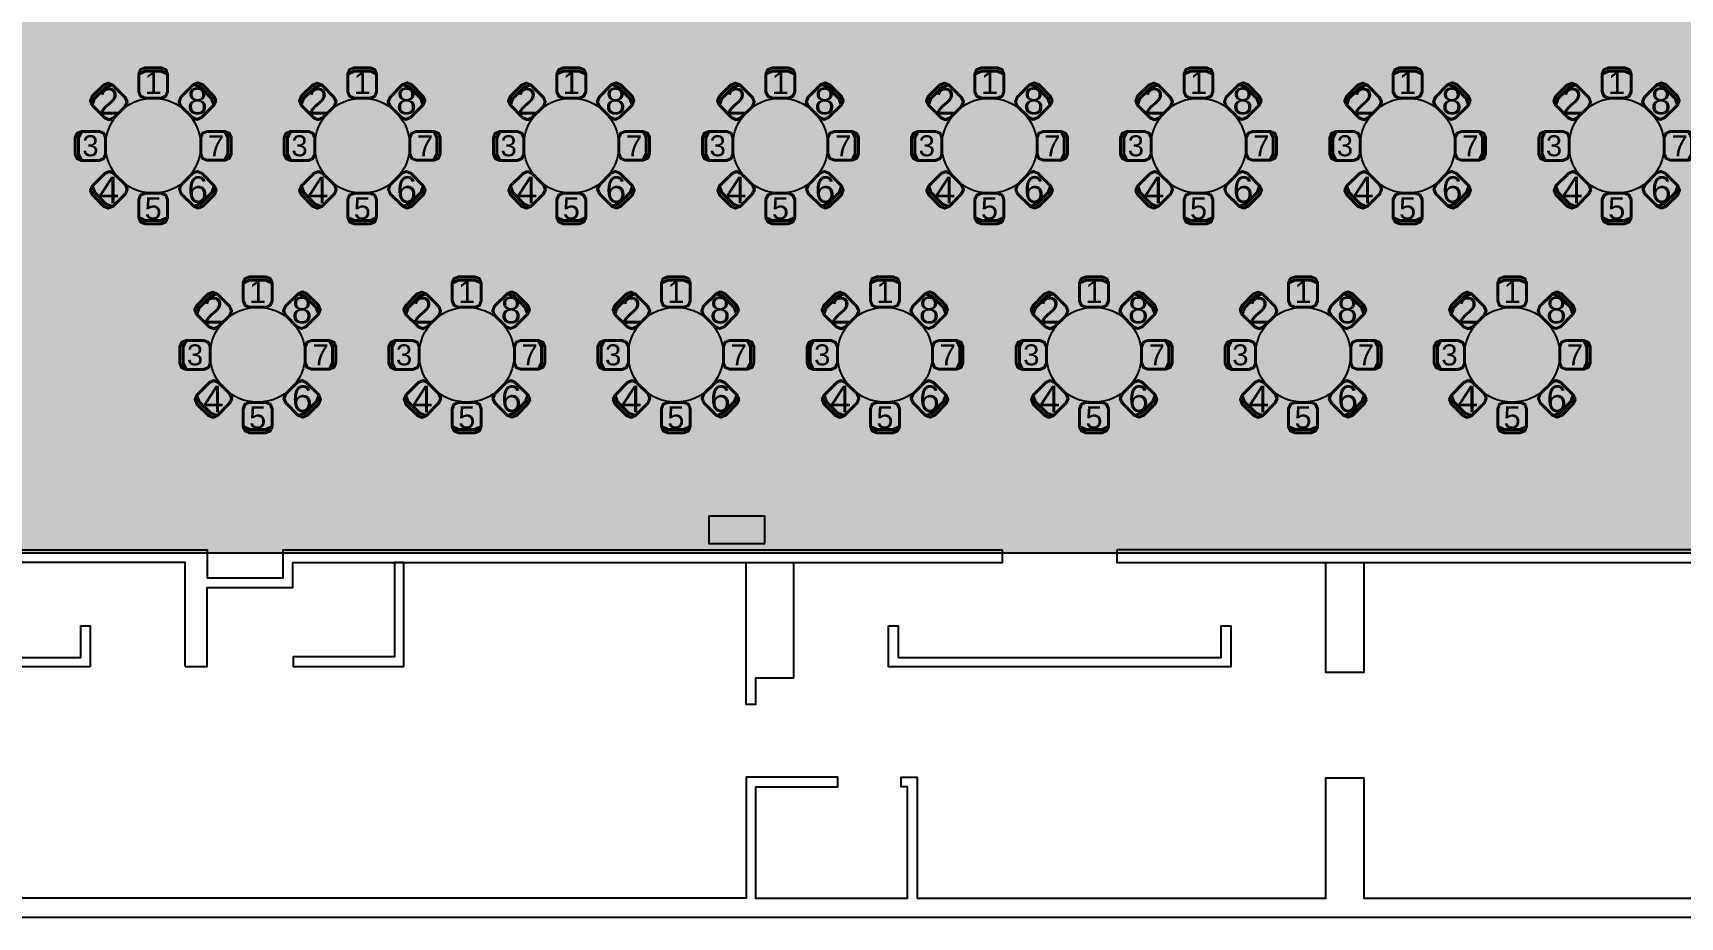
# Model space of a CAD drawing. Header units: feet. Extents: x 304 to 526, y 573 to 801.
# Drawn here: x 396.4 to 483.1, y 572.6 to 619.2 of the extents above; entities that cross this region are included whole.
import ezdxf

# ---------------------------------------------------------------- set-up
doc = ezdxf.new("R2010")
doc.units = ezdxf.units.FT
doc.header["$MEASUREMENT"] = 0
for name, color, linetype in [('[labels]', 7, 'Continuous'), ('background', 7, 'Continuous'), ('Layer 1', 7, 'Continuous'), ('walls', 7, 'Continuous')]:
    doc.layers.add(name, color=color, linetype=linetype)
doc.styles.add('Arial', font='Arial.ttf')

msp = doc.modelspace()

# ---------------------------------------------------------------- hatches: boundary and pattern name
at = {"layer": 'background', "lineweight": 0, "true_color": 0xe6e6e6, "transparency": 33554687}
h = msp.add_hatch(color=254, dxfattribs=at)
h.dxf.hatch_style = 1
h.paths.add_polyline_path([(491.003, 759.963), (309.753, 759.963), (309.753, 591.797), (491.003, 591.797)])
at = {"layer": 'Layer 1', "lineweight": 0, "true_color": 0xd5a6bd, "transparency": 33554687}
h = msp.add_hatch(color=9, dxfattribs=at)
edge = h.paths.add_edge_path(flags=0)
edge.add_ellipse((402.764, 613.224), major_axis=(2.5, 0), ratio=1, start_angle=0.00573, end_angle=360, ccw=False)
edge.add_line((405.264, 613.224), (405.264, 613.224))
h = msp.add_hatch(color=9, dxfattribs=at)
edge = h.paths.add_edge_path(flags=0)
edge.add_ellipse((413.764, 613.224), major_axis=(2.5, 0), ratio=1, start_angle=0.00573, end_angle=360, ccw=False)
edge.add_line((416.264, 613.224), (416.264, 613.224))
h = msp.add_hatch(color=9, dxfattribs=at)
edge = h.paths.add_edge_path(flags=0)
edge.add_ellipse((424.764, 613.224), major_axis=(2.5, 0), ratio=1, start_angle=0.00573, end_angle=360, ccw=False)
edge.add_line((427.264, 613.224), (427.264, 613.224))
h = msp.add_hatch(color=9, dxfattribs=at)
edge = h.paths.add_edge_path(flags=0)
edge.add_ellipse((435.764, 613.224), major_axis=(2.5, 0), ratio=1, start_angle=0.00573, end_angle=360, ccw=False)
edge.add_line((438.264, 613.224), (438.264, 613.224))
h = msp.add_hatch(color=9, dxfattribs=at)
edge = h.paths.add_edge_path(flags=0)
edge.add_ellipse((446.764, 613.224), major_axis=(2.5, 0), ratio=1, start_angle=0.00573, end_angle=360, ccw=False)
edge.add_line((449.264, 613.224), (449.264, 613.224))
h = msp.add_hatch(color=9, dxfattribs=at)
edge = h.paths.add_edge_path(flags=0)
edge.add_ellipse((457.764, 613.224), major_axis=(2.5, 0), ratio=1, start_angle=0.00573, end_angle=360, ccw=False)
edge.add_line((460.264, 613.224), (460.264, 613.224))
h = msp.add_hatch(color=9, dxfattribs=at)
edge = h.paths.add_edge_path(flags=0)
edge.add_ellipse((468.764, 613.224), major_axis=(2.5, 0), ratio=1, start_angle=0.00573, end_angle=360, ccw=False)
edge.add_line((471.264, 613.224), (471.264, 613.224))
h = msp.add_hatch(color=9, dxfattribs=at)
edge = h.paths.add_edge_path(flags=0)
edge.add_ellipse((479.764, 613.224), major_axis=(2.5, 0), ratio=1, start_angle=0.00573, end_angle=360, ccw=False)
edge.add_line((482.264, 613.224), (482.264, 613.224))
h = msp.add_hatch(color=9, dxfattribs=at)
edge = h.paths.add_edge_path(flags=0)
edge.add_ellipse((408.264, 602.224), major_axis=(2.5, 0), ratio=1, start_angle=0.00573, end_angle=360, ccw=False)
edge.add_line((410.764, 602.224), (410.764, 602.224))
h = msp.add_hatch(color=9, dxfattribs=at)
edge = h.paths.add_edge_path(flags=0)
edge.add_ellipse((419.264, 602.224), major_axis=(2.5, 0), ratio=1, start_angle=0.00573, end_angle=360, ccw=False)
edge.add_line((421.764, 602.224), (421.764, 602.224))
h = msp.add_hatch(color=9, dxfattribs=at)
edge = h.paths.add_edge_path(flags=0)
edge.add_ellipse((430.264, 602.224), major_axis=(2.5, 0), ratio=1, start_angle=0.00573, end_angle=360, ccw=False)
edge.add_line((432.764, 602.224), (432.764, 602.224))
h = msp.add_hatch(color=9, dxfattribs=at)
edge = h.paths.add_edge_path(flags=0)
edge.add_ellipse((441.264, 602.224), major_axis=(2.5, 0), ratio=1, start_angle=0.00573, end_angle=360, ccw=False)
edge.add_line((443.764, 602.224), (443.764, 602.224))
h = msp.add_hatch(color=9, dxfattribs=at)
edge = h.paths.add_edge_path(flags=0)
edge.add_ellipse((452.264, 602.224), major_axis=(2.5, 0), ratio=1, start_angle=0.00573, end_angle=360, ccw=False)
edge.add_line((454.764, 602.224), (454.764, 602.224))
h = msp.add_hatch(color=9, dxfattribs=at)
edge = h.paths.add_edge_path(flags=0)
edge.add_ellipse((463.264, 602.224), major_axis=(2.5, 0), ratio=1, start_angle=0.00573, end_angle=360, ccw=False)
edge.add_line((465.764, 602.224), (465.764, 602.224))
h = msp.add_hatch(color=9, dxfattribs=at)
edge = h.paths.add_edge_path(flags=0)
edge.add_ellipse((474.264, 602.224), major_axis=(2.5, 0), ratio=1, start_angle=0.00573, end_angle=360, ccw=False)
edge.add_line((476.764, 602.224), (476.764, 602.224))

# ---------------------------------------------------------------- linework, layer by layer
at = {"layer": 'background', "color": 254, "lineweight": 0, "true_color": 0xe6e6e6, "transparency": 33554687}
msp.add_lwpolyline([(491.003, 759.963), (309.753, 759.963), (309.753, 591.797), (491.003, 591.797)], close=True, dxfattribs=at)
at = {"layer": 'background', "color": 254, "lineweight": 25, "true_color": 0xe6e6e6}
msp.add_lwpolyline([(491.003, 759.963), (309.753, 759.963), (309.753, 591.797), (491.003, 591.797)], close=True, dxfattribs=at)
at = {"layer": 'Layer 1', "color": 18, "lineweight": 40, "true_color": 0x000000}
for points in [[(402.003, 616.991), (402.003, 616.057), (402.101, 615.822), (402.337, 615.724), (403.191, 615.724), (403.426, 615.822), (403.524, 616.057), (403.524, 616.991), (403.426, 617.226), (403.191, 617.324), (402.337, 617.324), (402.101, 617.226), (402.003, 616.991), (402.337, 617.151), (403.191, 617.151), (403.524, 616.991)], [(413.003, 616.991), (413.003, 616.057), (413.101, 615.822), (413.337, 615.724), (414.191, 615.724), (414.426, 615.822), (414.524, 616.057), (414.524, 616.991), (414.426, 617.226), (414.191, 617.324), (413.337, 617.324), (413.101, 617.226), (413.003, 616.991), (413.337, 617.151), (414.191, 617.151), (414.524, 616.991)], [(424.003, 616.991), (424.003, 616.057), (424.101, 615.822), (424.337, 615.724), (425.191, 615.724), (425.426, 615.822), (425.524, 616.057), (425.524, 616.991), (425.426, 617.226), (425.191, 617.324), (424.337, 617.324), (424.101, 617.226), (424.003, 616.991), (424.337, 617.151), (425.191, 617.151), (425.524, 616.991)], [(435.003, 616.991), (435.003, 616.057), (435.101, 615.822), (435.337, 615.724), (436.191, 615.724), (436.426, 615.822), (436.524, 616.057), (436.524, 616.991), (436.426, 617.226), (436.191, 617.324), (435.337, 617.324), (435.101, 617.226), (435.003, 616.991), (435.337, 617.151), (436.191, 617.151), (436.524, 616.991)], [(446.003, 616.991), (446.003, 616.057), (446.101, 615.822), (446.337, 615.724), (447.191, 615.724), (447.426, 615.822), (447.524, 616.057), (447.524, 616.991), (447.426, 617.226), (447.191, 617.324), (446.337, 617.324), (446.101, 617.226), (446.003, 616.991), (446.337, 617.151), (447.191, 617.151), (447.524, 616.991)], [(457.003, 616.991), (457.003, 616.057), (457.101, 615.822), (457.337, 615.724), (458.191, 615.724), (458.426, 615.822), (458.524, 616.057), (458.524, 616.991), (458.426, 617.226), (458.191, 617.324), (457.337, 617.324), (457.101, 617.226), (457.003, 616.991), (457.337, 617.151), (458.191, 617.151), (458.524, 616.991)], [(468.003, 616.991), (468.003, 616.057), (468.101, 615.822), (468.337, 615.724), (469.191, 615.724), (469.426, 615.822), (469.524, 616.057), (469.524, 616.991), (469.426, 617.226), (469.191, 617.324), (468.337, 617.324), (468.101, 617.226), (468.003, 616.991), (468.337, 617.151), (469.191, 617.151), (469.524, 616.991)], [(479.003, 616.991), (479.003, 616.057), (479.101, 615.822), (479.337, 615.724), (480.191, 615.724), (480.426, 615.822), (480.524, 616.057), (480.524, 616.991), (480.426, 617.226), (480.191, 617.324), (479.337, 617.324), (479.101, 617.226), (479.003, 616.991), (479.337, 617.151), (480.191, 617.151), (480.524, 616.991)], [(399.558, 615.347), (400.218, 614.687), (400.454, 614.59), (400.689, 614.687), (401.293, 615.291), (401.391, 615.527), (401.293, 615.763), (400.633, 616.423), (400.398, 616.52), (400.162, 616.423), (399.558, 615.819), (399.46, 615.583), (399.558, 615.347), (399.68, 615.696), (400.284, 616.3), (400.633, 616.423)], [(404.886, 616.433), (404.226, 615.773), (404.128, 615.537), (404.226, 615.301), (404.83, 614.697), (405.065, 614.6), (405.301, 614.697), (405.961, 615.357), (406.059, 615.593), (405.961, 615.829), (405.357, 616.433), (405.121, 616.53), (404.886, 616.433), (405.235, 616.31), (405.839, 615.706), (405.961, 615.357)], [(410.558, 615.347), (411.218, 614.687), (411.454, 614.59), (411.689, 614.687), (412.293, 615.291), (412.391, 615.527), (412.293, 615.763), (411.633, 616.423), (411.398, 616.52), (411.162, 616.423), (410.558, 615.819), (410.46, 615.583), (410.558, 615.347), (410.68, 615.696), (411.284, 616.3), (411.633, 616.423)], [(415.886, 616.433), (415.226, 615.773), (415.128, 615.537), (415.226, 615.301), (415.83, 614.697), (416.065, 614.6), (416.301, 614.697), (416.961, 615.357), (417.059, 615.593), (416.961, 615.829), (416.357, 616.433), (416.121, 616.53), (415.886, 616.433), (416.235, 616.31), (416.839, 615.706), (416.961, 615.357)], [(421.558, 615.347), (422.218, 614.687), (422.454, 614.59), (422.689, 614.687), (423.293, 615.291), (423.391, 615.527), (423.293, 615.763), (422.633, 616.423), (422.398, 616.52), (422.162, 616.423), (421.558, 615.819), (421.46, 615.583), (421.558, 615.347), (421.68, 615.696), (422.284, 616.3), (422.633, 616.423)], [(426.886, 616.433), (426.226, 615.773), (426.128, 615.537), (426.226, 615.301), (426.83, 614.697), (427.065, 614.6), (427.301, 614.697), (427.961, 615.357), (428.059, 615.593), (427.961, 615.829), (427.357, 616.433), (427.121, 616.53), (426.886, 616.433), (427.235, 616.31), (427.839, 615.706), (427.961, 615.357)], [(432.558, 615.347), (433.218, 614.687), (433.454, 614.59), (433.689, 614.687), (434.293, 615.291), (434.391, 615.527), (434.293, 615.763), (433.633, 616.423), (433.398, 616.52), (433.162, 616.423), (432.558, 615.819), (432.46, 615.583), (432.558, 615.347), (432.68, 615.696), (433.284, 616.3), (433.633, 616.423)], [(437.886, 616.433), (437.226, 615.773), (437.128, 615.537), (437.226, 615.301), (437.83, 614.697), (438.065, 614.6), (438.301, 614.697), (438.961, 615.357), (439.059, 615.593), (438.961, 615.829), (438.357, 616.433), (438.121, 616.53), (437.886, 616.433), (438.235, 616.31), (438.839, 615.706), (438.961, 615.357)], [(443.558, 615.347), (444.218, 614.687), (444.454, 614.59), (444.689, 614.687), (445.293, 615.291), (445.391, 615.527), (445.293, 615.763), (444.633, 616.423), (444.398, 616.52), (444.162, 616.423), (443.558, 615.819), (443.46, 615.583), (443.558, 615.347), (443.68, 615.696), (444.284, 616.3), (444.633, 616.423)], [(448.886, 616.433), (448.226, 615.773), (448.128, 615.537), (448.226, 615.301), (448.83, 614.697), (449.065, 614.6), (449.301, 614.697), (449.961, 615.357), (450.059, 615.593), (449.961, 615.829), (449.357, 616.433), (449.121, 616.53), (448.886, 616.433), (449.235, 616.31), (449.839, 615.706), (449.961, 615.357)], [(454.558, 615.347), (455.218, 614.687), (455.454, 614.59), (455.689, 614.687), (456.293, 615.291), (456.391, 615.527), (456.293, 615.763), (455.633, 616.423), (455.398, 616.52), (455.162, 616.423), (454.558, 615.819), (454.46, 615.583), (454.558, 615.347), (454.68, 615.696), (455.284, 616.3), (455.633, 616.423)], [(459.886, 616.433), (459.226, 615.773), (459.128, 615.537), (459.226, 615.301), (459.83, 614.697), (460.065, 614.6), (460.301, 614.697), (460.961, 615.357), (461.059, 615.593), (460.961, 615.829), (460.357, 616.433), (460.121, 616.53), (459.886, 616.433), (460.235, 616.31), (460.839, 615.706), (460.961, 615.357)], [(465.558, 615.347), (466.218, 614.687), (466.454, 614.59), (466.689, 614.687), (467.293, 615.291), (467.391, 615.527), (467.293, 615.763), (466.633, 616.423), (466.398, 616.52), (466.162, 616.423), (465.558, 615.819), (465.46, 615.583), (465.558, 615.347), (465.68, 615.696), (466.284, 616.3), (466.633, 616.423)], [(470.886, 616.433), (470.226, 615.773), (470.128, 615.537), (470.226, 615.301), (470.83, 614.697), (471.065, 614.6), (471.301, 614.697), (471.961, 615.357), (472.059, 615.593), (471.961, 615.829), (471.357, 616.433), (471.121, 616.53), (470.886, 616.433), (471.235, 616.31), (471.839, 615.706), (471.961, 615.357)], [(476.558, 615.347), (477.218, 614.687), (477.454, 614.59), (477.689, 614.687), (478.293, 615.291), (478.391, 615.527), (478.293, 615.763), (477.633, 616.423), (477.398, 616.52), (477.162, 616.423), (476.558, 615.819), (476.46, 615.583), (476.558, 615.347), (476.68, 615.696), (477.284, 616.3), (477.633, 616.423)], [(481.886, 616.433), (481.226, 615.773), (481.128, 615.537), (481.226, 615.301), (481.83, 614.697), (482.065, 614.6), (482.301, 614.697), (482.961, 615.357), (483.059, 615.593), (482.961, 615.829), (482.357, 616.433), (482.121, 616.53), (481.886, 616.433), (482.235, 616.31), (482.839, 615.706), (482.961, 615.357)], [(398.999, 612.449), (399.932, 612.449), (400.168, 612.546), (400.265, 612.782), (400.265, 613.636), (400.168, 613.872), (399.932, 613.969), (398.999, 613.969), (398.763, 613.872), (398.666, 613.636), (398.666, 612.782), (398.763, 612.546), (398.999, 612.449), (398.838, 612.782), (398.838, 613.636), (398.999, 613.969)], [(406.536, 613.977), (405.603, 613.977), (405.367, 613.879), (405.269, 613.644), (405.269, 612.789), (405.367, 612.554), (405.603, 612.456), (406.536, 612.456), (406.772, 612.554), (406.87, 612.789), (406.87, 613.644), (406.772, 613.879), (406.536, 613.977), (406.697, 613.644), (406.697, 612.789), (406.536, 612.456)], [(409.999, 612.449), (410.932, 612.449), (411.168, 612.546), (411.265, 612.782), (411.265, 613.636), (411.168, 613.872), (410.932, 613.969), (409.999, 613.969), (409.763, 613.872), (409.666, 613.636), (409.666, 612.782), (409.763, 612.546), (409.999, 612.449), (409.838, 612.782), (409.838, 613.636), (409.999, 613.969)], [(417.536, 613.977), (416.603, 613.977), (416.367, 613.879), (416.269, 613.644), (416.269, 612.789), (416.367, 612.554), (416.603, 612.456), (417.536, 612.456), (417.772, 612.554), (417.87, 612.789), (417.87, 613.644), (417.772, 613.879), (417.536, 613.977), (417.697, 613.644), (417.697, 612.789), (417.536, 612.456)], [(420.999, 612.449), (421.932, 612.449), (422.168, 612.546), (422.265, 612.782), (422.265, 613.636), (422.168, 613.872), (421.932, 613.969), (420.999, 613.969), (420.763, 613.872), (420.666, 613.636), (420.666, 612.782), (420.763, 612.546), (420.999, 612.449), (420.838, 612.782), (420.838, 613.636), (420.999, 613.969)], [(428.536, 613.977), (427.603, 613.977), (427.367, 613.879), (427.269, 613.644), (427.269, 612.789), (427.367, 612.554), (427.603, 612.456), (428.536, 612.456), (428.772, 612.554), (428.87, 612.789), (428.87, 613.644), (428.772, 613.879), (428.536, 613.977), (428.697, 613.644), (428.697, 612.789), (428.536, 612.456)], [(431.999, 612.449), (432.932, 612.449), (433.168, 612.546), (433.265, 612.782), (433.265, 613.636), (433.168, 613.872), (432.932, 613.969), (431.999, 613.969), (431.763, 613.872), (431.666, 613.636), (431.666, 612.782), (431.763, 612.546), (431.999, 612.449), (431.838, 612.782), (431.838, 613.636), (431.999, 613.969)], [(439.536, 613.977), (438.603, 613.977), (438.367, 613.879), (438.269, 613.644), (438.269, 612.789), (438.367, 612.554), (438.603, 612.456), (439.536, 612.456), (439.772, 612.554), (439.87, 612.789), (439.87, 613.644), (439.772, 613.879), (439.536, 613.977), (439.697, 613.644), (439.697, 612.789), (439.536, 612.456)], [(442.999, 612.449), (443.932, 612.449), (444.168, 612.546), (444.265, 612.782), (444.265, 613.636), (444.168, 613.872), (443.932, 613.969), (442.999, 613.969), (442.763, 613.872), (442.666, 613.636), (442.666, 612.782), (442.763, 612.546), (442.999, 612.449), (442.838, 612.782), (442.838, 613.636), (442.999, 613.969)], [(450.536, 613.977), (449.603, 613.977), (449.367, 613.879), (449.269, 613.644), (449.269, 612.789), (449.367, 612.554), (449.603, 612.456), (450.536, 612.456), (450.772, 612.554), (450.87, 612.789), (450.87, 613.644), (450.772, 613.879), (450.536, 613.977), (450.697, 613.644), (450.697, 612.789), (450.536, 612.456)], [(453.999, 612.449), (454.932, 612.449), (455.168, 612.546), (455.265, 612.782), (455.265, 613.636), (455.168, 613.872), (454.932, 613.969), (453.999, 613.969), (453.763, 613.872), (453.666, 613.636), (453.666, 612.782), (453.763, 612.546), (453.999, 612.449), (453.838, 612.782), (453.838, 613.636), (453.999, 613.969)], [(461.536, 613.977), (460.603, 613.977), (460.367, 613.879), (460.269, 613.644), (460.269, 612.789), (460.367, 612.554), (460.603, 612.456), (461.536, 612.456), (461.772, 612.554), (461.87, 612.789), (461.87, 613.644), (461.772, 613.879), (461.536, 613.977), (461.697, 613.644), (461.697, 612.789), (461.536, 612.456)], [(464.999, 612.449), (465.932, 612.449), (466.168, 612.546), (466.265, 612.782), (466.265, 613.636), (466.168, 613.872), (465.932, 613.969), (464.999, 613.969), (464.763, 613.872), (464.666, 613.636), (464.666, 612.782), (464.763, 612.546), (464.999, 612.449), (464.838, 612.782), (464.838, 613.636), (464.999, 613.969)], [(472.536, 613.977), (471.603, 613.977), (471.367, 613.879), (471.269, 613.644), (471.269, 612.789), (471.367, 612.554), (471.603, 612.456), (472.536, 612.456), (472.772, 612.554), (472.87, 612.789), (472.87, 613.644), (472.772, 613.879), (472.536, 613.977), (472.697, 613.644), (472.697, 612.789), (472.536, 612.456)], [(475.999, 612.449), (476.932, 612.449), (477.168, 612.546), (477.265, 612.782), (477.265, 613.636), (477.168, 613.872), (476.932, 613.969), (475.999, 613.969), (475.763, 613.872), (475.666, 613.636), (475.666, 612.782), (475.763, 612.546), (475.999, 612.449), (475.838, 612.782), (475.838, 613.636), (475.999, 613.969)], [(483.536, 613.977), (482.603, 613.977), (482.367, 613.879), (482.269, 613.644), (482.269, 612.789), (482.367, 612.554), (482.603, 612.456), (483.536, 612.456), (483.772, 612.554), (483.87, 612.789), (483.87, 613.644), (483.772, 613.879), (483.536, 613.977), (483.697, 613.644), (483.697, 612.789), (483.536, 612.456)], [(400.642, 610.027), (401.302, 610.687), (401.399, 610.922), (401.302, 611.158), (400.698, 611.762), (400.462, 611.86), (400.226, 611.762), (399.566, 611.102), (399.469, 610.866), (399.566, 610.631), (400.17, 610.027), (400.406, 609.929), (400.642, 610.027), (400.293, 610.149), (399.689, 610.753), (399.566, 611.102)], [(405.977, 611.109), (405.317, 611.769), (405.081, 611.867), (404.846, 611.769), (404.242, 611.165), (404.144, 610.929), (404.242, 610.694), (404.902, 610.034), (405.137, 609.936), (405.373, 610.034), (405.977, 610.638), (406.075, 610.873), (405.977, 611.109), (405.855, 610.76), (405.251, 610.156), (404.902, 610.034)], [(411.642, 610.027), (412.302, 610.687), (412.399, 610.922), (412.302, 611.158), (411.698, 611.762), (411.462, 611.86), (411.226, 611.762), (410.566, 611.102), (410.469, 610.866), (410.566, 610.631), (411.17, 610.027), (411.406, 609.929), (411.642, 610.027), (411.293, 610.149), (410.689, 610.753), (410.566, 611.102)], [(416.977, 611.109), (416.317, 611.769), (416.081, 611.867), (415.846, 611.769), (415.242, 611.165), (415.144, 610.929), (415.242, 610.694), (415.902, 610.034), (416.137, 609.936), (416.373, 610.034), (416.977, 610.638), (417.075, 610.873), (416.977, 611.109), (416.855, 610.76), (416.251, 610.156), (415.902, 610.034)], [(422.642, 610.027), (423.302, 610.687), (423.399, 610.922), (423.302, 611.158), (422.698, 611.762), (422.462, 611.86), (422.226, 611.762), (421.566, 611.102), (421.469, 610.866), (421.566, 610.631), (422.17, 610.027), (422.406, 609.929), (422.642, 610.027), (422.293, 610.149), (421.689, 610.753), (421.566, 611.102)], [(427.977, 611.109), (427.317, 611.769), (427.081, 611.867), (426.846, 611.769), (426.242, 611.165), (426.144, 610.929), (426.242, 610.694), (426.902, 610.034), (427.137, 609.936), (427.373, 610.034), (427.977, 610.638), (428.075, 610.873), (427.977, 611.109), (427.855, 610.76), (427.251, 610.156), (426.902, 610.034)], [(433.642, 610.027), (434.302, 610.687), (434.399, 610.922), (434.302, 611.158), (433.698, 611.762), (433.462, 611.86), (433.226, 611.762), (432.566, 611.102), (432.469, 610.866), (432.566, 610.631), (433.17, 610.027), (433.406, 609.929), (433.642, 610.027), (433.293, 610.149), (432.689, 610.753), (432.566, 611.102)], [(438.977, 611.109), (438.317, 611.769), (438.081, 611.867), (437.846, 611.769), (437.242, 611.165), (437.144, 610.929), (437.242, 610.694), (437.902, 610.034), (438.137, 609.936), (438.373, 610.034), (438.977, 610.638), (439.075, 610.873), (438.977, 611.109), (438.855, 610.76), (438.251, 610.156), (437.902, 610.034)], [(444.642, 610.027), (445.302, 610.687), (445.399, 610.922), (445.302, 611.158), (444.698, 611.762), (444.462, 611.86), (444.226, 611.762), (443.566, 611.102), (443.469, 610.866), (443.566, 610.631), (444.17, 610.027), (444.406, 609.929), (444.642, 610.027), (444.293, 610.149), (443.689, 610.753), (443.566, 611.102)], [(449.977, 611.109), (449.317, 611.769), (449.081, 611.867), (448.846, 611.769), (448.242, 611.165), (448.144, 610.929), (448.242, 610.694), (448.902, 610.034), (449.137, 609.936), (449.373, 610.034), (449.977, 610.638), (450.075, 610.873), (449.977, 611.109), (449.855, 610.76), (449.251, 610.156), (448.902, 610.034)], [(455.642, 610.027), (456.302, 610.687), (456.399, 610.922), (456.302, 611.158), (455.698, 611.762), (455.462, 611.86), (455.226, 611.762), (454.566, 611.102), (454.469, 610.866), (454.566, 610.631), (455.17, 610.027), (455.406, 609.929), (455.642, 610.027), (455.293, 610.149), (454.689, 610.753), (454.566, 611.102)], [(460.977, 611.109), (460.317, 611.769), (460.081, 611.867), (459.846, 611.769), (459.242, 611.165), (459.144, 610.929), (459.242, 610.694), (459.902, 610.034), (460.137, 609.936), (460.373, 610.034), (460.977, 610.638), (461.075, 610.873), (460.977, 611.109), (460.855, 610.76), (460.251, 610.156), (459.902, 610.034)], [(466.642, 610.027), (467.302, 610.687), (467.399, 610.922), (467.302, 611.158), (466.698, 611.762), (466.462, 611.86), (466.226, 611.762), (465.566, 611.102), (465.469, 610.866), (465.566, 610.631), (466.17, 610.027), (466.406, 609.929), (466.642, 610.027), (466.293, 610.149), (465.689, 610.753), (465.566, 611.102)], [(471.977, 611.109), (471.317, 611.769), (471.081, 611.867), (470.846, 611.769), (470.242, 611.165), (470.144, 610.929), (470.242, 610.694), (470.902, 610.034), (471.137, 609.936), (471.373, 610.034), (471.977, 610.638), (472.075, 610.873), (471.977, 611.109), (471.855, 610.76), (471.251, 610.156), (470.902, 610.034)], [(477.642, 610.027), (478.302, 610.687), (478.399, 610.922), (478.302, 611.158), (477.698, 611.762), (477.462, 611.86), (477.226, 611.762), (476.566, 611.102), (476.469, 610.866), (476.566, 610.631), (477.17, 610.027), (477.406, 609.929), (477.642, 610.027), (477.293, 610.149), (476.689, 610.753), (476.566, 611.102)], [(482.977, 611.109), (482.317, 611.769), (482.081, 611.867), (481.846, 611.769), (481.242, 611.165), (481.144, 610.929), (481.242, 610.694), (481.902, 610.034), (482.137, 609.936), (482.373, 610.034), (482.977, 610.638), (483.075, 610.873), (482.977, 611.109), (482.855, 610.76), (482.251, 610.156), (481.902, 610.034)], [(403.524, 609.45), (403.524, 610.383), (403.426, 610.619), (403.191, 610.716), (402.337, 610.716), (402.101, 610.619), (402.003, 610.383), (402.003, 609.45), (402.101, 609.214), (402.337, 609.116), (403.191, 609.116), (403.426, 609.214), (403.524, 609.45), (403.191, 609.289), (402.337, 609.289), (402.003, 609.45)], [(414.524, 609.45), (414.524, 610.383), (414.426, 610.619), (414.191, 610.716), (413.337, 610.716), (413.101, 610.619), (413.003, 610.383), (413.003, 609.45), (413.101, 609.214), (413.337, 609.116), (414.191, 609.116), (414.426, 609.214), (414.524, 609.45), (414.191, 609.289), (413.337, 609.289), (413.003, 609.45)], [(425.524, 609.45), (425.524, 610.383), (425.426, 610.619), (425.191, 610.716), (424.337, 610.716), (424.101, 610.619), (424.003, 610.383), (424.003, 609.45), (424.101, 609.214), (424.337, 609.116), (425.191, 609.116), (425.426, 609.214), (425.524, 609.45), (425.191, 609.289), (424.337, 609.289), (424.003, 609.45)], [(436.524, 609.45), (436.524, 610.383), (436.426, 610.619), (436.191, 610.716), (435.337, 610.716), (435.101, 610.619), (435.003, 610.383), (435.003, 609.45), (435.101, 609.214), (435.337, 609.116), (436.191, 609.116), (436.426, 609.214), (436.524, 609.45), (436.191, 609.289), (435.337, 609.289), (435.003, 609.45)], [(447.524, 609.45), (447.524, 610.383), (447.426, 610.619), (447.191, 610.716), (446.337, 610.716), (446.101, 610.619), (446.003, 610.383), (446.003, 609.45), (446.101, 609.214), (446.337, 609.116), (447.191, 609.116), (447.426, 609.214), (447.524, 609.45), (447.191, 609.289), (446.337, 609.289), (446.003, 609.45)], [(458.524, 609.45), (458.524, 610.383), (458.426, 610.619), (458.191, 610.716), (457.337, 610.716), (457.101, 610.619), (457.003, 610.383), (457.003, 609.45), (457.101, 609.214), (457.337, 609.116), (458.191, 609.116), (458.426, 609.214), (458.524, 609.45), (458.191, 609.289), (457.337, 609.289), (457.003, 609.45)], [(469.524, 609.45), (469.524, 610.383), (469.426, 610.619), (469.191, 610.716), (468.337, 610.716), (468.101, 610.619), (468.003, 610.383), (468.003, 609.45), (468.101, 609.214), (468.337, 609.116), (469.191, 609.116), (469.426, 609.214), (469.524, 609.45), (469.191, 609.289), (468.337, 609.289), (468.003, 609.45)], [(480.524, 609.45), (480.524, 610.383), (480.426, 610.619), (480.191, 610.716), (479.337, 610.716), (479.101, 610.619), (479.003, 610.383), (479.003, 609.45), (479.101, 609.214), (479.337, 609.116), (480.191, 609.116), (480.426, 609.214), (480.524, 609.45), (480.191, 609.289), (479.337, 609.289), (479.003, 609.45)], [(407.503, 605.991), (407.503, 605.057), (407.601, 604.822), (407.837, 604.724), (408.691, 604.724), (408.926, 604.822), (409.024, 605.057), (409.024, 605.991), (408.926, 606.226), (408.691, 606.324), (407.837, 606.324), (407.601, 606.226), (407.503, 605.991), (407.837, 606.151), (408.691, 606.151), (409.024, 605.991)], [(418.503, 605.991), (418.503, 605.057), (418.601, 604.822), (418.837, 604.724), (419.691, 604.724), (419.926, 604.822), (420.024, 605.057), (420.024, 605.991), (419.926, 606.226), (419.691, 606.324), (418.837, 606.324), (418.601, 606.226), (418.503, 605.991), (418.837, 606.151), (419.691, 606.151), (420.024, 605.991)], [(429.503, 605.991), (429.503, 605.057), (429.601, 604.822), (429.837, 604.724), (430.691, 604.724), (430.926, 604.822), (431.024, 605.057), (431.024, 605.991), (430.926, 606.226), (430.691, 606.324), (429.837, 606.324), (429.601, 606.226), (429.503, 605.991), (429.837, 606.151), (430.691, 606.151), (431.024, 605.991)], [(440.503, 605.991), (440.503, 605.057), (440.601, 604.822), (440.837, 604.724), (441.691, 604.724), (441.926, 604.822), (442.024, 605.057), (442.024, 605.991), (441.926, 606.226), (441.691, 606.324), (440.837, 606.324), (440.601, 606.226), (440.503, 605.991), (440.837, 606.151), (441.691, 606.151), (442.024, 605.991)], [(451.503, 605.991), (451.503, 605.057), (451.601, 604.822), (451.837, 604.724), (452.691, 604.724), (452.926, 604.822), (453.024, 605.057), (453.024, 605.991), (452.926, 606.226), (452.691, 606.324), (451.837, 606.324), (451.601, 606.226), (451.503, 605.991), (451.837, 606.151), (452.691, 606.151), (453.024, 605.991)], [(462.503, 605.991), (462.503, 605.057), (462.601, 604.822), (462.837, 604.724), (463.691, 604.724), (463.926, 604.822), (464.024, 605.057), (464.024, 605.991), (463.926, 606.226), (463.691, 606.324), (462.837, 606.324), (462.601, 606.226), (462.503, 605.991), (462.837, 606.151), (463.691, 606.151), (464.024, 605.991)], [(473.503, 605.991), (473.503, 605.057), (473.601, 604.822), (473.837, 604.724), (474.691, 604.724), (474.926, 604.822), (475.024, 605.057), (475.024, 605.991), (474.926, 606.226), (474.691, 606.324), (473.837, 606.324), (473.601, 606.226), (473.503, 605.991), (473.837, 606.151), (474.691, 606.151), (475.024, 605.991)], [(405.058, 604.347), (405.718, 603.687), (405.954, 603.59), (406.189, 603.687), (406.793, 604.291), (406.891, 604.527), (406.793, 604.763), (406.133, 605.423), (405.898, 605.52), (405.662, 605.423), (405.058, 604.819), (404.96, 604.583), (405.058, 604.347), (405.18, 604.696), (405.784, 605.3), (406.133, 605.423)], [(410.386, 605.433), (409.726, 604.773), (409.628, 604.537), (409.726, 604.301), (410.33, 603.697), (410.565, 603.6), (410.801, 603.697), (411.461, 604.357), (411.559, 604.593), (411.461, 604.829), (410.857, 605.433), (410.621, 605.53), (410.386, 605.433), (410.735, 605.31), (411.339, 604.706), (411.461, 604.357)], [(416.058, 604.347), (416.718, 603.687), (416.954, 603.59), (417.189, 603.687), (417.793, 604.291), (417.891, 604.527), (417.793, 604.763), (417.133, 605.423), (416.898, 605.52), (416.662, 605.423), (416.058, 604.819), (415.96, 604.583), (416.058, 604.347), (416.18, 604.696), (416.784, 605.3), (417.133, 605.423)], [(421.386, 605.433), (420.726, 604.773), (420.628, 604.537), (420.726, 604.301), (421.33, 603.697), (421.565, 603.6), (421.801, 603.697), (422.461, 604.357), (422.559, 604.593), (422.461, 604.829), (421.857, 605.433), (421.621, 605.53), (421.386, 605.433), (421.735, 605.31), (422.339, 604.706), (422.461, 604.357)], [(427.058, 604.347), (427.718, 603.687), (427.954, 603.59), (428.189, 603.687), (428.793, 604.291), (428.891, 604.527), (428.793, 604.763), (428.133, 605.423), (427.898, 605.52), (427.662, 605.423), (427.058, 604.819), (426.96, 604.583), (427.058, 604.347), (427.18, 604.696), (427.784, 605.3), (428.133, 605.423)], [(432.386, 605.433), (431.726, 604.773), (431.628, 604.537), (431.726, 604.301), (432.33, 603.697), (432.565, 603.6), (432.801, 603.697), (433.461, 604.357), (433.559, 604.593), (433.461, 604.829), (432.857, 605.433), (432.621, 605.53), (432.386, 605.433), (432.735, 605.31), (433.339, 604.706), (433.461, 604.357)], [(438.058, 604.347), (438.718, 603.687), (438.954, 603.59), (439.189, 603.687), (439.793, 604.291), (439.891, 604.527), (439.793, 604.763), (439.133, 605.423), (438.898, 605.52), (438.662, 605.423), (438.058, 604.819), (437.96, 604.583), (438.058, 604.347), (438.18, 604.696), (438.784, 605.3), (439.133, 605.423)], [(443.386, 605.433), (442.726, 604.773), (442.628, 604.537), (442.726, 604.301), (443.33, 603.697), (443.565, 603.6), (443.801, 603.697), (444.461, 604.357), (444.559, 604.593), (444.461, 604.829), (443.857, 605.433), (443.621, 605.53), (443.386, 605.433), (443.735, 605.31), (444.339, 604.706), (444.461, 604.357)], [(449.058, 604.347), (449.718, 603.687), (449.954, 603.59), (450.189, 603.687), (450.793, 604.291), (450.891, 604.527), (450.793, 604.763), (450.133, 605.423), (449.898, 605.52), (449.662, 605.423), (449.058, 604.819), (448.96, 604.583), (449.058, 604.347), (449.18, 604.696), (449.784, 605.3), (450.133, 605.423)], [(454.386, 605.433), (453.726, 604.773), (453.628, 604.537), (453.726, 604.301), (454.33, 603.697), (454.565, 603.6), (454.801, 603.697), (455.461, 604.357), (455.559, 604.593), (455.461, 604.829), (454.857, 605.433), (454.621, 605.53), (454.386, 605.433), (454.735, 605.31), (455.339, 604.706), (455.461, 604.357)], [(460.058, 604.347), (460.718, 603.687), (460.954, 603.59), (461.189, 603.687), (461.793, 604.291), (461.891, 604.527), (461.793, 604.763), (461.133, 605.423), (460.898, 605.52), (460.662, 605.423), (460.058, 604.819), (459.96, 604.583), (460.058, 604.347), (460.18, 604.696), (460.784, 605.3), (461.133, 605.423)], [(465.386, 605.433), (464.726, 604.773), (464.628, 604.537), (464.726, 604.301), (465.33, 603.697), (465.565, 603.6), (465.801, 603.697), (466.461, 604.357), (466.559, 604.593), (466.461, 604.829), (465.857, 605.433), (465.621, 605.53), (465.386, 605.433), (465.735, 605.31), (466.339, 604.706), (466.461, 604.357)], [(471.058, 604.347), (471.718, 603.687), (471.954, 603.59), (472.189, 603.687), (472.793, 604.291), (472.891, 604.527), (472.793, 604.763), (472.133, 605.423), (471.898, 605.52), (471.662, 605.423), (471.058, 604.819), (470.96, 604.583), (471.058, 604.347), (471.18, 604.696), (471.784, 605.3), (472.133, 605.423)], [(476.386, 605.433), (475.726, 604.773), (475.628, 604.537), (475.726, 604.301), (476.33, 603.697), (476.565, 603.6), (476.801, 603.697), (477.461, 604.357), (477.559, 604.593), (477.461, 604.829), (476.857, 605.433), (476.621, 605.53), (476.386, 605.433), (476.735, 605.31), (477.339, 604.706), (477.461, 604.357)], [(404.499, 601.449), (405.432, 601.449), (405.668, 601.546), (405.765, 601.782), (405.765, 602.636), (405.668, 602.872), (405.432, 602.969), (404.499, 602.969), (404.263, 602.872), (404.166, 602.636), (404.166, 601.782), (404.263, 601.546), (404.499, 601.449), (404.338, 601.782), (404.338, 602.636), (404.499, 602.969)], [(412.036, 602.977), (411.103, 602.977), (410.867, 602.879), (410.769, 602.644), (410.769, 601.789), (410.867, 601.554), (411.103, 601.456), (412.036, 601.456), (412.272, 601.554), (412.37, 601.789), (412.37, 602.644), (412.272, 602.879), (412.036, 602.977), (412.197, 602.644), (412.197, 601.789), (412.036, 601.456)], [(415.499, 601.449), (416.432, 601.449), (416.668, 601.546), (416.765, 601.782), (416.765, 602.636), (416.668, 602.872), (416.432, 602.969), (415.499, 602.969), (415.263, 602.872), (415.166, 602.636), (415.166, 601.782), (415.263, 601.546), (415.499, 601.449), (415.338, 601.782), (415.338, 602.636), (415.499, 602.969)], [(423.036, 602.977), (422.103, 602.977), (421.867, 602.879), (421.769, 602.644), (421.769, 601.789), (421.867, 601.554), (422.103, 601.456), (423.036, 601.456), (423.272, 601.554), (423.37, 601.789), (423.37, 602.644), (423.272, 602.879), (423.036, 602.977), (423.197, 602.644), (423.197, 601.789), (423.036, 601.456)], [(426.499, 601.449), (427.432, 601.449), (427.668, 601.546), (427.765, 601.782), (427.765, 602.636), (427.668, 602.872), (427.432, 602.969), (426.499, 602.969), (426.263, 602.872), (426.166, 602.636), (426.166, 601.782), (426.263, 601.546), (426.499, 601.449), (426.338, 601.782), (426.338, 602.636), (426.499, 602.969)], [(434.036, 602.977), (433.103, 602.977), (432.867, 602.879), (432.769, 602.644), (432.769, 601.789), (432.867, 601.554), (433.103, 601.456), (434.036, 601.456), (434.272, 601.554), (434.37, 601.789), (434.37, 602.644), (434.272, 602.879), (434.036, 602.977), (434.197, 602.644), (434.197, 601.789), (434.036, 601.456)], [(437.499, 601.449), (438.432, 601.449), (438.668, 601.546), (438.765, 601.782), (438.765, 602.636), (438.668, 602.872), (438.432, 602.969), (437.499, 602.969), (437.263, 602.872), (437.166, 602.636), (437.166, 601.782), (437.263, 601.546), (437.499, 601.449), (437.338, 601.782), (437.338, 602.636), (437.499, 602.969)], [(445.036, 602.977), (444.103, 602.977), (443.867, 602.879), (443.769, 602.644), (443.769, 601.789), (443.867, 601.554), (444.103, 601.456), (445.036, 601.456), (445.272, 601.554), (445.37, 601.789), (445.37, 602.644), (445.272, 602.879), (445.036, 602.977), (445.197, 602.644), (445.197, 601.789), (445.036, 601.456)], [(448.499, 601.449), (449.432, 601.449), (449.668, 601.546), (449.765, 601.782), (449.765, 602.636), (449.668, 602.872), (449.432, 602.969), (448.499, 602.969), (448.263, 602.872), (448.166, 602.636), (448.166, 601.782), (448.263, 601.546), (448.499, 601.449), (448.338, 601.782), (448.338, 602.636), (448.499, 602.969)], [(456.036, 602.977), (455.103, 602.977), (454.867, 602.879), (454.769, 602.644), (454.769, 601.789), (454.867, 601.554), (455.103, 601.456), (456.036, 601.456), (456.272, 601.554), (456.37, 601.789), (456.37, 602.644), (456.272, 602.879), (456.036, 602.977), (456.197, 602.644), (456.197, 601.789), (456.036, 601.456)], [(459.499, 601.449), (460.432, 601.449), (460.668, 601.546), (460.765, 601.782), (460.765, 602.636), (460.668, 602.872), (460.432, 602.969), (459.499, 602.969), (459.263, 602.872), (459.166, 602.636), (459.166, 601.782), (459.263, 601.546), (459.499, 601.449), (459.338, 601.782), (459.338, 602.636), (459.499, 602.969)], [(467.036, 602.977), (466.103, 602.977), (465.867, 602.879), (465.769, 602.644), (465.769, 601.789), (465.867, 601.554), (466.103, 601.456), (467.036, 601.456), (467.272, 601.554), (467.37, 601.789), (467.37, 602.644), (467.272, 602.879), (467.036, 602.977), (467.197, 602.644), (467.197, 601.789), (467.036, 601.456)], [(470.499, 601.449), (471.432, 601.449), (471.668, 601.546), (471.765, 601.782), (471.765, 602.636), (471.668, 602.872), (471.432, 602.969), (470.499, 602.969), (470.263, 602.872), (470.166, 602.636), (470.166, 601.782), (470.263, 601.546), (470.499, 601.449), (470.338, 601.782), (470.338, 602.636), (470.499, 602.969)], [(478.036, 602.977), (477.103, 602.977), (476.867, 602.879), (476.769, 602.644), (476.769, 601.789), (476.867, 601.554), (477.103, 601.456), (478.036, 601.456), (478.272, 601.554), (478.37, 601.789), (478.37, 602.644), (478.272, 602.879), (478.036, 602.977), (478.197, 602.644), (478.197, 601.789), (478.036, 601.456)], [(406.142, 599.027), (406.802, 599.687), (406.899, 599.922), (406.802, 600.158), (406.198, 600.762), (405.962, 600.86), (405.726, 600.762), (405.066, 600.102), (404.969, 599.866), (405.066, 599.631), (405.67, 599.027), (405.906, 598.929), (406.142, 599.027), (405.793, 599.149), (405.189, 599.753), (405.066, 600.102)], [(411.477, 600.109), (410.817, 600.769), (410.581, 600.867), (410.346, 600.769), (409.742, 600.165), (409.644, 599.929), (409.742, 599.694), (410.402, 599.034), (410.637, 598.936), (410.873, 599.034), (411.477, 599.638), (411.575, 599.873), (411.477, 600.109), (411.355, 599.76), (410.751, 599.156), (410.402, 599.034)], [(417.142, 599.027), (417.802, 599.687), (417.899, 599.922), (417.802, 600.158), (417.198, 600.762), (416.962, 600.86), (416.726, 600.762), (416.066, 600.102), (415.969, 599.866), (416.066, 599.631), (416.67, 599.027), (416.906, 598.929), (417.142, 599.027), (416.793, 599.149), (416.189, 599.753), (416.066, 600.102)], [(422.477, 600.109), (421.817, 600.769), (421.581, 600.867), (421.346, 600.769), (420.742, 600.165), (420.644, 599.929), (420.742, 599.694), (421.402, 599.034), (421.637, 598.936), (421.873, 599.034), (422.477, 599.638), (422.575, 599.873), (422.477, 600.109), (422.355, 599.76), (421.751, 599.156), (421.402, 599.034)], [(428.142, 599.027), (428.802, 599.687), (428.899, 599.922), (428.802, 600.158), (428.198, 600.762), (427.962, 600.86), (427.726, 600.762), (427.066, 600.102), (426.969, 599.866), (427.066, 599.631), (427.67, 599.027), (427.906, 598.929), (428.142, 599.027), (427.793, 599.149), (427.189, 599.753), (427.066, 600.102)], [(433.477, 600.109), (432.817, 600.769), (432.581, 600.867), (432.346, 600.769), (431.742, 600.165), (431.644, 599.929), (431.742, 599.694), (432.402, 599.034), (432.637, 598.936), (432.873, 599.034), (433.477, 599.638), (433.575, 599.873), (433.477, 600.109), (433.355, 599.76), (432.751, 599.156), (432.402, 599.034)], [(439.142, 599.027), (439.802, 599.687), (439.899, 599.922), (439.802, 600.158), (439.198, 600.762), (438.962, 600.86), (438.726, 600.762), (438.066, 600.102), (437.969, 599.866), (438.066, 599.631), (438.67, 599.027), (438.906, 598.929), (439.142, 599.027), (438.793, 599.149), (438.189, 599.753), (438.066, 600.102)], [(444.477, 600.109), (443.817, 600.769), (443.581, 600.867), (443.346, 600.769), (442.742, 600.165), (442.644, 599.929), (442.742, 599.694), (443.402, 599.034), (443.637, 598.936), (443.873, 599.034), (444.477, 599.638), (444.575, 599.873), (444.477, 600.109), (444.355, 599.76), (443.751, 599.156), (443.402, 599.034)], [(450.142, 599.027), (450.802, 599.687), (450.899, 599.922), (450.802, 600.158), (450.198, 600.762), (449.962, 600.86), (449.726, 600.762), (449.066, 600.102), (448.969, 599.866), (449.066, 599.631), (449.67, 599.027), (449.906, 598.929), (450.142, 599.027), (449.793, 599.149), (449.189, 599.753), (449.066, 600.102)], [(455.477, 600.109), (454.817, 600.769), (454.581, 600.867), (454.346, 600.769), (453.742, 600.165), (453.644, 599.929), (453.742, 599.694), (454.402, 599.034), (454.637, 598.936), (454.873, 599.034), (455.477, 599.638), (455.575, 599.873), (455.477, 600.109), (455.355, 599.76), (454.751, 599.156), (454.402, 599.034)], [(461.142, 599.027), (461.802, 599.687), (461.899, 599.922), (461.802, 600.158), (461.198, 600.762), (460.962, 600.86), (460.726, 600.762), (460.066, 600.102), (459.969, 599.866), (460.066, 599.631), (460.67, 599.027), (460.906, 598.929), (461.142, 599.027), (460.793, 599.149), (460.189, 599.753), (460.066, 600.102)], [(466.477, 600.109), (465.817, 600.769), (465.581, 600.867), (465.346, 600.769), (464.742, 600.165), (464.644, 599.929), (464.742, 599.694), (465.402, 599.034), (465.637, 598.936), (465.873, 599.034), (466.477, 599.638), (466.575, 599.873), (466.477, 600.109), (466.355, 599.76), (465.751, 599.156), (465.402, 599.034)], [(472.142, 599.027), (472.802, 599.687), (472.899, 599.922), (472.802, 600.158), (472.198, 600.762), (471.962, 600.86), (471.726, 600.762), (471.066, 600.102), (470.969, 599.866), (471.066, 599.631), (471.67, 599.027), (471.906, 598.929), (472.142, 599.027), (471.793, 599.149), (471.189, 599.753), (471.066, 600.102)], [(477.477, 600.109), (476.817, 600.769), (476.581, 600.867), (476.346, 600.769), (475.742, 600.165), (475.644, 599.929), (475.742, 599.694), (476.402, 599.034), (476.637, 598.936), (476.873, 599.034), (477.477, 599.638), (477.575, 599.873), (477.477, 600.109), (477.355, 599.76), (476.751, 599.156), (476.402, 599.034)], [(409.024, 598.45), (409.024, 599.383), (408.926, 599.619), (408.691, 599.716), (407.837, 599.716), (407.601, 599.619), (407.503, 599.383), (407.503, 598.45), (407.601, 598.214), (407.837, 598.116), (408.691, 598.116), (408.926, 598.214), (409.024, 598.45), (408.691, 598.289), (407.837, 598.289), (407.503, 598.45)], [(420.024, 598.45), (420.024, 599.383), (419.926, 599.619), (419.691, 599.716), (418.837, 599.716), (418.601, 599.619), (418.503, 599.383), (418.503, 598.45), (418.601, 598.214), (418.837, 598.116), (419.691, 598.116), (419.926, 598.214), (420.024, 598.45), (419.691, 598.289), (418.837, 598.289), (418.503, 598.45)], [(431.024, 598.45), (431.024, 599.383), (430.926, 599.619), (430.691, 599.716), (429.837, 599.716), (429.601, 599.619), (429.503, 599.383), (429.503, 598.45), (429.601, 598.214), (429.837, 598.116), (430.691, 598.116), (430.926, 598.214), (431.024, 598.45), (430.691, 598.289), (429.837, 598.289), (429.503, 598.45)], [(442.024, 598.45), (442.024, 599.383), (441.926, 599.619), (441.691, 599.716), (440.837, 599.716), (440.601, 599.619), (440.503, 599.383), (440.503, 598.45), (440.601, 598.214), (440.837, 598.116), (441.691, 598.116), (441.926, 598.214), (442.024, 598.45), (441.691, 598.289), (440.837, 598.289), (440.503, 598.45)], [(453.024, 598.45), (453.024, 599.383), (452.926, 599.619), (452.691, 599.716), (451.837, 599.716), (451.601, 599.619), (451.503, 599.383), (451.503, 598.45), (451.601, 598.214), (451.837, 598.116), (452.691, 598.116), (452.926, 598.214), (453.024, 598.45), (452.691, 598.289), (451.837, 598.289), (451.503, 598.45)], [(464.024, 598.45), (464.024, 599.383), (463.926, 599.619), (463.691, 599.716), (462.837, 599.716), (462.601, 599.619), (462.503, 599.383), (462.503, 598.45), (462.601, 598.214), (462.837, 598.116), (463.691, 598.116), (463.926, 598.214), (464.024, 598.45), (463.691, 598.289), (462.837, 598.289), (462.503, 598.45)], [(475.024, 598.45), (475.024, 599.383), (474.926, 599.619), (474.691, 599.716), (473.837, 599.716), (473.601, 599.619), (473.503, 599.383), (473.503, 598.45), (473.601, 598.214), (473.837, 598.116), (474.691, 598.116), (474.926, 598.214), (475.024, 598.45), (474.691, 598.289), (473.837, 598.289), (473.503, 598.45)]]:
    msp.add_lwpolyline(points, dxfattribs=at)
at = {"layer": 'Layer 1', "color": 18, "lineweight": 25, "true_color": 0x000000}
for centre in [(402.764, 613.224), (413.764, 613.224), (424.764, 613.224), (435.764, 613.224), (446.764, 613.224), (457.764, 613.224), (468.764, 613.224), (479.764, 613.224), (408.264, 602.224), (419.264, 602.224), (430.264, 602.224), (441.264, 602.224), (452.264, 602.224), (463.264, 602.224), (474.264, 602.224)]:
    msp.add_ellipse(centre, major_axis=(2.5, 0), ratio=1, dxfattribs=at)
at = {"layer": 'walls', "color": 18, "lineweight": 25, "true_color": 0x000000}
for points in [[(434.94, 592.287), (434.94, 593.724), (432.003, 593.724), (432.003, 592.287)], [(453.457, 591.964), (453.457, 591.297), (492.124, 591.297), (492.124, 592.714), (491.457, 592.714), (491.457, 591.964), (466.457, 591.964), (453.457, 591.964)], [(415.957, 585.824), (415.957, 591.298), (415.457, 591.298), (415.457, 586.324), (410.124, 586.324), (410.124, 585.824), (415.457, 585.824)], [(433.957, 583.829), (433.957, 591.298), (436.457, 591.298), (436.457, 585.214), (434.457, 585.214), (434.457, 583.829)], [(466.457, 591.298), (466.457, 585.511), (464.457, 585.511), (464.457, 591.298)], [(399.457, 585.797), (382.754, 585.797), (382.754, 587.964), (383.254, 587.964), (383.254, 586.297), (398.957, 586.297), (398.957, 587.964), (399.457, 587.964)], [(441.957, 586.297), (458.957, 586.297), (458.957, 587.964), (459.457, 587.964), (459.457, 585.797), (441.457, 585.797), (441.457, 587.964), (441.957, 587.964)]]:
    msp.add_lwpolyline(points, close=True, dxfattribs=at)
for points in [[(345.754, 591.964), (388.106, 591.964), (388.106, 591.297), (347.754, 591.297), (347.754, 590.297), (347.254, 590.297), (347.254, 580.667), (307.692, 580.667), (307.692, 580.167), (393.337, 580.167), (393.337, 572.637), (505.452, 572.637), (505.452, 582.397), (504.286, 582.397), (504.286, 582.058), (499.606, 582.058), (499.606, 581.558)], [(434.457, 579.495), (438.791, 579.495), (438.791, 579.995), (433.957, 579.995), (433.957, 573.637), (394.337, 573.637), (394.337, 580.667), (377.754, 580.667), (377.754, 581.818), (375.754, 581.818), (375.754, 580.667), (347.754, 580.667), (347.754, 590.297), (345.754, 590.297), (345.754, 591.962)], [(404.457, 585.824), (404.457, 591.297), (394.106, 591.297), (394.106, 591.964), (405.606, 591.964), (405.606, 590.481), (409.606, 590.481), (409.606, 591.964), (415.957, 591.964), (433.957, 591.964), (447.457, 591.964)], [(404.457, 585.824), (405.606, 585.824), (405.606, 589.981), (410.106, 589.981), (410.106, 591.297), (447.457, 591.297), (447.457, 591.964)], [(434.457, 579.495), (434.457, 573.637), (442.457, 573.637), (442.457, 579.495), (442.124, 579.495), (442.124, 579.995), (442.957, 579.995), (442.957, 573.637), (464.457, 573.637), (464.457, 579.954), (466.457, 579.954), (466.457, 573.637), (494.457, 573.637), (494.457, 591.297), (492.124, 591.297), (492.124, 591.964), (494.957, 591.964), (494.957, 590.375), (496.42, 590.375)]]:
    msp.add_lwpolyline(points, dxfattribs=at)

# ---------------------------------------------------------------- texts
at = {"layer": '[labels]', "color": 18, "true_color": 0x000000, "attachment_point": 5, "line_spacing_factor": 0.85, "style": 'Arial'}
for s, insert, char_height, width in [('1', (402.764, 616.524), 1.16, 1.5208), ('1', (413.764, 616.524), 1.16, 1.5208), ('1', (424.764, 616.524), 1.16, 1.5208), ('1', (435.764, 616.524), 1.16, 1.5208), ('1', (446.764, 616.524), 1.16, 1.5208), ('1', (457.764, 616.524), 1.16, 1.5208), ('1', (468.764, 616.524), 1.16, 1.5208), ('1', (479.764, 616.524), 1.16, 1.5208), ('2', (400.426, 615.555), 1.4, 1.93068), ('8', (405.093, 615.565), 1.4, 1.93068), ('2', (411.426, 615.555), 1.4, 1.93068), ('8', (416.093, 615.565), 1.4, 1.93068), ('2', (422.426, 615.555), 1.4, 1.93068), ('8', (427.093, 615.565), 1.4, 1.93068), ('2', (433.426, 615.555), 1.4, 1.93068), ('8', (438.093, 615.565), 1.4, 1.93068), ('2', (444.426, 615.555), 1.4, 1.93068), ('8', (449.093, 615.565), 1.4, 1.93068), ('2', (455.426, 615.555), 1.4, 1.93068), ('8', (460.093, 615.565), 1.4, 1.93068), ('2', (466.426, 615.555), 1.4, 1.93068), ('8', (471.093, 615.565), 1.4, 1.93068), ('2', (477.426, 615.555), 1.4, 1.93068), ('8', (482.093, 615.565), 1.4, 1.93068), ('3', (399.466, 613.209), 1.103, 1.6), ('7', (406.07, 613.216), 1.103, 1.6), ('3', (410.466, 613.209), 1.103, 1.6), ('7', (417.07, 613.216), 1.103, 1.6), ('3', (421.466, 613.209), 1.103, 1.6), ('7', (428.07, 613.216), 1.103, 1.6), ('3', (432.466, 613.209), 1.103, 1.6), ('7', (439.07, 613.216), 1.103, 1.6), ('3', (443.466, 613.209), 1.103, 1.6), ('7', (450.07, 613.216), 1.103, 1.6), ('3', (454.466, 613.209), 1.103, 1.6), ('7', (461.07, 613.216), 1.103, 1.6), ('3', (465.466, 613.209), 1.103, 1.6), ('7', (472.07, 613.216), 1.103, 1.6), ('3', (476.466, 613.209), 1.103, 1.6), ('7', (483.07, 613.216), 1.103, 1.6), ('4', (400.434, 610.894), 1.4, 1.93068), ('6', (405.109, 610.901), 1.4, 1.93068), ('4', (411.434, 610.894), 1.4, 1.93068), ('6', (416.109, 610.901), 1.4, 1.93068), ('4', (422.434, 610.894), 1.4, 1.93068), ('6', (427.109, 610.901), 1.4, 1.93068), ('4', (433.434, 610.894), 1.4, 1.93068), ('6', (438.109, 610.901), 1.4, 1.93068), ('4', (444.434, 610.894), 1.4, 1.93068), ('6', (449.109, 610.901), 1.4, 1.93068), ('4', (455.434, 610.894), 1.4, 1.93068), ('6', (460.109, 610.901), 1.4, 1.93068), ('4', (466.434, 610.894), 1.4, 1.93068), ('6', (471.109, 610.901), 1.4, 1.93068), ('4', (477.434, 610.894), 1.4, 1.93068), ('6', (482.109, 610.901), 1.4, 1.93068), ('5', (402.764, 609.916), 1.16, 1.5208), ('5', (413.764, 609.916), 1.16, 1.5208), ('5', (424.764, 609.916), 1.16, 1.5208), ('5', (435.764, 609.916), 1.16, 1.5208), ('5', (446.764, 609.916), 1.16, 1.5208), ('5', (457.764, 609.916), 1.16, 1.5208), ('5', (468.764, 609.916), 1.16, 1.5208), ('5', (479.764, 609.916), 1.16, 1.5208), ('1', (408.264, 605.524), 1.16, 1.5208), ('1', (419.264, 605.524), 1.16, 1.5208), ('1', (430.264, 605.524), 1.16, 1.5208), ('1', (441.264, 605.524), 1.16, 1.5208), ('1', (452.264, 605.524), 1.16, 1.5208), ('1', (463.264, 605.524), 1.16, 1.5208), ('1', (474.264, 605.524), 1.16, 1.5208), ('2', (405.926, 604.555), 1.4, 1.93068), ('8', (410.593, 604.565), 1.4, 1.93068), ('2', (416.926, 604.555), 1.4, 1.93068), ('8', (421.593, 604.565), 1.4, 1.93068), ('2', (427.926, 604.555), 1.4, 1.93068), ('8', (432.593, 604.565), 1.4, 1.93068), ('2', (438.926, 604.555), 1.4, 1.93068), ('8', (443.593, 604.565), 1.4, 1.93068), ('2', (449.926, 604.555), 1.4, 1.93068), ('8', (454.593, 604.565), 1.4, 1.93068), ('2', (460.926, 604.555), 1.4, 1.93068), ('8', (465.593, 604.565), 1.4, 1.93068), ('2', (471.926, 604.555), 1.4, 1.93068), ('8', (476.593, 604.565), 1.4, 1.93068), ('3', (404.966, 602.209), 1.103, 1.6), ('7', (411.57, 602.216), 1.103, 1.6), ('3', (415.966, 602.209), 1.103, 1.6), ('7', (422.57, 602.216), 1.103, 1.6), ('3', (426.966, 602.209), 1.103, 1.6), ('7', (433.57, 602.216), 1.103, 1.6), ('3', (437.966, 602.209), 1.103, 1.6), ('7', (444.57, 602.216), 1.103, 1.6), ('3', (448.966, 602.209), 1.103, 1.6), ('7', (455.57, 602.216), 1.103, 1.6), ('3', (459.966, 602.209), 1.103, 1.6), ('7', (466.57, 602.216), 1.103, 1.6), ('3', (470.966, 602.209), 1.103, 1.6), ('7', (477.57, 602.216), 1.103, 1.6), ('4', (405.934, 599.894), 1.4, 1.93068), ('6', (410.609, 599.901), 1.4, 1.93068), ('4', (416.934, 599.894), 1.4, 1.93068), ('6', (421.609, 599.901), 1.4, 1.93068), ('4', (427.934, 599.894), 1.4, 1.93068), ('6', (432.609, 599.901), 1.4, 1.93068), ('4', (438.934, 599.894), 1.4, 1.93068), ('6', (443.609, 599.901), 1.4, 1.93068), ('4', (449.934, 599.894), 1.4, 1.93068), ('6', (454.609, 599.901), 1.4, 1.93068), ('4', (460.934, 599.894), 1.4, 1.93068), ('6', (465.609, 599.901), 1.4, 1.93068), ('4', (471.934, 599.894), 1.4, 1.93068), ('6', (476.609, 599.901), 1.4, 1.93068), ('5', (408.264, 598.916), 1.16, 1.5208), ('5', (419.264, 598.916), 1.16, 1.5208), ('5', (430.264, 598.916), 1.16, 1.5208), ('5', (441.264, 598.916), 1.16, 1.5208), ('5', (452.264, 598.916), 1.16, 1.5208), ('5', (463.264, 598.916), 1.16, 1.5208), ('5', (474.264, 598.916), 1.16, 1.5208)]:
    msp.add_mtext(s, dxfattribs=dict(at, insert=insert, char_height=char_height, width=width))

doc.saveas('drawing.dxf')
